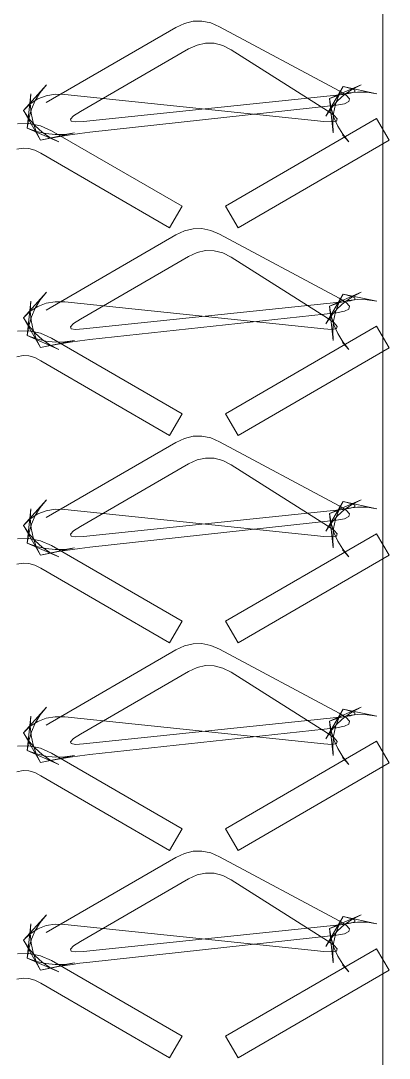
# Model space of a CAD drawing. Header units: metres. Extents: x 0 to 22, y 0 to 162.
# Drawn here: x 14.28 to 21.67, y 59.24 to 80.06 of the extents above; entities that cross this region are included whole.
import ezdxf

# ---------------------------------------------------------------- set-up
doc = ezdxf.new("R2010")
doc.units = ezdxf.units.M
doc.layers.add('TOP', color=1, linetype='Continuous', lineweight=0)

msp = doc.modelspace()

# ---------------------------------------------------------------- linework, layer by layer
at = {"layer": 'TOP'}
for p, q in [((17.392, 79.924), (17.565, 80.005)), ((17.565, 80.005), (17.739, 80.047)), ((17.739, 80.047), (17.914, 80.05)), ((17.914, 80.05), (18.089, 80.014)), ((18.089, 80.014), (18.265, 79.939)), ((14.795, 78.416), (17.392, 79.924)), ((18.265, 79.939), (20.665, 78.652)), ((17.816, 79.571), (17.643, 79.492)), ((17.987, 79.61), (17.816, 79.571)), ((18.158, 79.606), (17.987, 79.61)), ((18.329, 79.562), (18.158, 79.606)), ((18.498, 79.475), (18.329, 79.562)), ((17.643, 79.492), (15.478, 78.235)), ((20.432, 78.251), (18.498, 79.475)), ((14.796, 78.775), (14.335, 78.26)), ((14.674, 78.621), (14.796, 78.775)), ((20.395, 78.14), (20.742, 78.738)), ((20.472, 78.495), (21.104, 78.775)), ((20.742, 78.738), (20.654, 78.562)), ((20.898, 78.698), (20.742, 78.738)), ((20.742, 78.738), (21.418, 78.592)), ((21.104, 78.775), (20.929, 78.685)), ((14.482, 78.592), (14.412, 77.905)), ((14.474, 78.396), (14.482, 78.592)), ((14.575, 78.457), (14.674, 78.621)), ((14.628, 78.49), (14.795, 78.554)), ((14.795, 78.554), (14.974, 78.584)), ((14.974, 78.584), (15.166, 78.58)), ((15.166, 78.58), (20.357, 78.036)), ((15.543, 78.036), (20.734, 78.58)), ((20.656, 78.564), (20.472, 78.495)), ((20.654, 78.562), (20.59, 78.381)), ((20.771, 78.576), (20.629, 78.449)), ((20.842, 78.608), (20.656, 78.564)), ((20.665, 78.652), (20.804, 78.565)), ((20.734, 78.58), (20.893, 78.603)), ((20.929, 78.685), (20.771, 78.576)), ((20.804, 78.565), (20.867, 78.493)), ((21.032, 78.627), (20.842, 78.608)), ((20.893, 78.603), (20.974, 78.631)), ((20.975, 78.662), (20.898, 78.698)), ((20.974, 78.631), (20.975, 78.662)), ((21.223, 78.622), (21.032, 78.627)), ((21.418, 78.592), (21.223, 78.622)), ((14.335, 78.26), (14.475, 78.392)), ((14.49, 78.205), (14.474, 78.396)), ((14.475, 78.392), (14.628, 78.49)), ((14.498, 78.283), (14.575, 78.457)), ((20.608, 78.362), (15.668, 77.822)), ((20.504, 78.304), (20.395, 78.14)), ((20.542, 77.808), (20.472, 78.495)), ((20.472, 78.495), (20.503, 78.301)), ((20.503, 78.301), (20.558, 78.117)), ((20.629, 78.449), (20.504, 78.304)), ((20.59, 78.381), (20.55, 78.195)), ((20.77, 78.391), (20.608, 78.362)), ((20.856, 78.435), (20.77, 78.391)), ((20.867, 78.493), (20.856, 78.435)), ((14.444, 78.096), (14.335, 78.26)), ((14.335, 78.26), (14.682, 77.663)), ((14.412, 77.905), (14.443, 78.099)), ((14.443, 78.099), (14.498, 78.283)), ((14.569, 77.951), (14.444, 78.096)), ((14.53, 78.019), (14.49, 78.205)), ((15.342, 78.147), (15.281, 78.083)), ((15.281, 78.083), (15.294, 78.043)), ((15.478, 78.235), (15.342, 78.147)), ((18.385, 76.334), (21.414, 78.093)), ((20.564, 78.157), (20.432, 78.251)), ((20.55, 78.195), (20.534, 78.004)), ((20.558, 78.117), (20.635, 77.943)), ((20.623, 78.088), (20.564, 78.157)), ((20.608, 78.045), (20.623, 78.088)), ((21.414, 78.093), (21.666, 77.661)), ((14.217, 77.99), (14.446, 77.996)), ((14.596, 77.836), (14.412, 77.905)), ((14.412, 77.905), (15.044, 77.625)), ((14.446, 77.996), (14.676, 77.95)), ((14.594, 77.838), (14.53, 78.019)), ((14.711, 77.824), (14.569, 77.951)), ((14.676, 77.95), (14.898, 77.852)), ((15.294, 78.043), (15.381, 78.027)), ((15.381, 78.027), (15.543, 78.036)), ((20.357, 78.036), (20.519, 78.028)), ((20.519, 78.028), (20.608, 78.045)), ((20.534, 78.004), (20.542, 77.808)), ((20.635, 77.943), (20.734, 77.779)), ((14.682, 77.663), (14.594, 77.838)), ((14.783, 77.792), (14.596, 77.836)), ((14.682, 77.663), (15.358, 77.808)), ((14.878, 77.703), (14.682, 77.663)), ((14.869, 77.716), (14.711, 77.824)), ((14.972, 77.773), (14.783, 77.792)), ((15.044, 77.625), (14.869, 77.716)), ((15.075, 77.738), (14.878, 77.703)), ((14.898, 77.852), (17.515, 76.334)), ((15.164, 77.778), (14.972, 77.773)), ((15.272, 77.77), (15.075, 77.738)), ((15.358, 77.808), (15.164, 77.778)), ((15.47, 77.798), (15.272, 77.77)), ((15.668, 77.822), (15.47, 77.798)), ((20.856, 77.625), (20.729, 77.768)), ((20.734, 77.779), (20.856, 77.625)), ((14.33, 77.503), (14.206, 77.479)), ((14.446, 77.496), (14.33, 77.503)), ((14.563, 77.462), (14.446, 77.496)), ((14.687, 77.399), (14.563, 77.462)), ((21.666, 77.661), (18.636, 75.902)), ((17.264, 75.902), (14.687, 77.399)), ((17.515, 76.334), (17.264, 75.902)), ((18.636, 75.902), (18.385, 76.334)), ((17.392, 75.76), (17.565, 75.841)), ((17.565, 75.841), (17.739, 75.883)), ((17.739, 75.883), (17.914, 75.886)), ((17.914, 75.886), (18.089, 75.85)), ((18.089, 75.85), (18.265, 75.774)), ((14.795, 74.252), (17.392, 75.76)), ((18.265, 75.774), (20.665, 74.488)), ((17.816, 75.407), (17.643, 75.327)), ((17.987, 75.445), (17.816, 75.407)), ((18.158, 75.442), (17.987, 75.445)), ((18.329, 75.397), (18.158, 75.442)), ((18.498, 75.311), (18.329, 75.397)), ((17.643, 75.327), (15.478, 74.07)), ((20.432, 74.087), (18.498, 75.311)), ((14.796, 74.61), (14.335, 74.096)), ((14.674, 74.456), (14.796, 74.61)), ((20.395, 73.976), (20.742, 74.573)), ((20.472, 74.331), (21.104, 74.61)), ((20.742, 74.573), (20.654, 74.398)), ((20.898, 74.533), (20.742, 74.573)), ((20.742, 74.573), (21.418, 74.428)), ((21.104, 74.61), (20.929, 74.52)), ((14.482, 74.428), (14.412, 73.741)), ((14.474, 74.232), (14.482, 74.428)), ((14.575, 74.292), (14.674, 74.456)), ((14.628, 74.326), (14.795, 74.39)), ((14.795, 74.39), (14.974, 74.42)), ((14.974, 74.42), (15.166, 74.416)), ((15.166, 74.416), (20.357, 73.872)), ((15.543, 73.872), (20.734, 74.416)), ((20.656, 74.399), (20.472, 74.331)), ((20.654, 74.398), (20.59, 74.217)), ((20.771, 74.412), (20.629, 74.285)), ((20.842, 74.443), (20.656, 74.399)), ((20.665, 74.488), (20.804, 74.401)), ((20.734, 74.416), (20.893, 74.439)), ((20.929, 74.52), (20.771, 74.412)), ((20.804, 74.401), (20.867, 74.328)), ((21.032, 74.463), (20.842, 74.443)), ((20.893, 74.439), (20.974, 74.466)), ((20.975, 74.498), (20.898, 74.533)), ((20.974, 74.466), (20.975, 74.498)), ((21.223, 74.458), (21.032, 74.463)), ((21.418, 74.428), (21.223, 74.458)), ((14.335, 74.096), (14.475, 74.228)), ((14.49, 74.04), (14.474, 74.232)), ((14.475, 74.228), (14.628, 74.326)), ((14.498, 74.118), (14.575, 74.292)), ((20.608, 74.198), (15.668, 73.658)), ((20.504, 74.139), (20.395, 73.976)), ((20.542, 73.643), (20.472, 74.331)), ((20.472, 74.331), (20.503, 74.137)), ((20.503, 74.137), (20.558, 73.953)), ((20.629, 74.285), (20.504, 74.139)), ((20.59, 74.217), (20.55, 74.031)), ((20.77, 74.227), (20.608, 74.198)), ((20.856, 74.27), (20.77, 74.227)), ((20.867, 74.328), (20.856, 74.27)), ((14.444, 73.932), (14.335, 74.096)), ((14.335, 74.096), (14.682, 73.498)), ((14.412, 73.741), (14.443, 73.935)), ((14.443, 73.935), (14.498, 74.118)), ((14.569, 73.787), (14.444, 73.932)), ((14.53, 73.854), (14.49, 74.04)), ((15.342, 73.982), (15.281, 73.918)), ((15.281, 73.918), (15.294, 73.878)), ((15.478, 74.07), (15.342, 73.982)), ((18.385, 72.17), (21.414, 73.929)), ((20.564, 73.993), (20.432, 74.087)), ((20.55, 74.031), (20.534, 73.84)), ((20.558, 73.953), (20.635, 73.779)), ((20.623, 73.924), (20.564, 73.993)), ((20.608, 73.881), (20.623, 73.924)), ((21.414, 73.929), (21.666, 73.496)), ((14.217, 73.825), (14.446, 73.832)), ((14.596, 73.672), (14.412, 73.741)), ((14.412, 73.741), (15.044, 73.461)), ((14.446, 73.832), (14.676, 73.785)), ((14.594, 73.674), (14.53, 73.854)), ((14.711, 73.66), (14.569, 73.787)), ((14.676, 73.785), (14.898, 73.688)), ((15.294, 73.878), (15.381, 73.863)), ((15.381, 73.863), (15.543, 73.872)), ((20.357, 73.872), (20.519, 73.864)), ((20.519, 73.864), (20.608, 73.881)), ((20.534, 73.84), (20.542, 73.643)), ((20.635, 73.779), (20.734, 73.615)), ((14.682, 73.498), (14.594, 73.674)), ((14.783, 73.628), (14.596, 73.672)), ((14.682, 73.498), (15.358, 73.643)), ((14.878, 73.538), (14.682, 73.498)), ((14.869, 73.551), (14.711, 73.66)), ((14.972, 73.608), (14.783, 73.628)), ((15.044, 73.461), (14.869, 73.551)), ((15.075, 73.574), (14.878, 73.538)), ((14.898, 73.688), (17.515, 72.17)), ((15.164, 73.614), (14.972, 73.608)), ((15.272, 73.606), (15.075, 73.574)), ((15.358, 73.643), (15.164, 73.614)), ((15.47, 73.634), (15.272, 73.606)), ((15.668, 73.658), (15.47, 73.634)), ((20.856, 73.461), (20.729, 73.603)), ((20.734, 73.615), (20.856, 73.461)), ((14.33, 73.338), (14.206, 73.315)), ((14.446, 73.332), (14.33, 73.338)), ((14.563, 73.298), (14.446, 73.332)), ((14.687, 73.235), (14.563, 73.298)), ((21.666, 73.496), (18.636, 71.737)), ((17.264, 71.737), (14.687, 73.235)), ((17.515, 72.17), (17.264, 71.737)), ((18.636, 71.737), (18.385, 72.17)), ((17.392, 71.595), (17.565, 71.676)), ((17.565, 71.676), (17.739, 71.718)), ((17.739, 71.718), (17.914, 71.721)), ((17.914, 71.721), (18.089, 71.685)), ((18.089, 71.685), (18.265, 71.61)), ((14.795, 70.087), (17.392, 71.595)), ((18.265, 71.61), (20.665, 70.324)), ((17.816, 71.243), (17.643, 71.163)), ((17.987, 71.281), (17.816, 71.243)), ((18.158, 71.277), (17.987, 71.281)), ((18.329, 71.233), (18.158, 71.277)), ((18.498, 71.147), (18.329, 71.233)), ((17.643, 71.163), (15.478, 69.906)), ((20.432, 69.922), (18.498, 71.147)), ((14.796, 70.446), (14.335, 69.931)), ((14.674, 70.292), (14.796, 70.446)), ((20.395, 69.811), (20.742, 70.409)), ((20.472, 70.166), (21.104, 70.446)), ((20.742, 70.409), (20.654, 70.233)), ((20.898, 70.369), (20.742, 70.409)), ((20.742, 70.409), (21.418, 70.264)), ((21.104, 70.446), (20.929, 70.356)), ((14.482, 70.264), (14.412, 69.576)), ((14.474, 70.067), (14.482, 70.264)), ((14.575, 70.128), (14.674, 70.292)), ((14.628, 70.161), (14.795, 70.225)), ((14.795, 70.225), (14.974, 70.255)), ((14.974, 70.255), (15.166, 70.252)), ((15.166, 70.252), (20.357, 69.707)), ((15.543, 69.707), (20.734, 70.252)), ((20.656, 70.235), (20.472, 70.166)), ((20.654, 70.233), (20.59, 70.052)), ((20.771, 70.247), (20.629, 70.12)), ((20.842, 70.279), (20.656, 70.235)), ((20.665, 70.324), (20.804, 70.237)), ((20.734, 70.252), (20.893, 70.275)), ((20.929, 70.356), (20.771, 70.247)), ((20.804, 70.237), (20.867, 70.164)), ((21.032, 70.298), (20.842, 70.279)), ((20.893, 70.275), (20.974, 70.302)), ((20.975, 70.333), (20.898, 70.369)), ((20.974, 70.302), (20.975, 70.333)), ((21.223, 70.293), (21.032, 70.298)), ((21.418, 70.264), (21.223, 70.293)), ((14.335, 69.931), (14.475, 70.063)), ((14.49, 69.876), (14.474, 70.067)), ((14.475, 70.063), (14.628, 70.161)), ((14.498, 69.954), (14.575, 70.128)), ((20.608, 70.033), (15.668, 69.493)), ((20.504, 69.975), (20.395, 69.811)), ((20.542, 69.479), (20.472, 70.166)), ((20.472, 70.166), (20.503, 69.972)), ((20.503, 69.972), (20.558, 69.788)), ((20.629, 70.12), (20.504, 69.975)), ((20.59, 70.052), (20.55, 69.867)), ((20.77, 70.062), (20.608, 70.033)), ((20.856, 70.106), (20.77, 70.062)), ((20.867, 70.164), (20.856, 70.106)), ((14.444, 69.768), (14.335, 69.931)), ((14.335, 69.931), (14.682, 69.334)), ((14.412, 69.576), (14.443, 69.77)), ((14.443, 69.77), (14.498, 69.954)), ((14.569, 69.622), (14.444, 69.768)), ((14.53, 69.69), (14.49, 69.876)), ((15.342, 69.818), (15.281, 69.754)), ((15.281, 69.754), (15.294, 69.714)), ((15.478, 69.906), (15.342, 69.818)), ((18.385, 68.005), (21.414, 69.764)), ((20.564, 69.828), (20.432, 69.922)), ((20.55, 69.867), (20.534, 69.675)), ((20.558, 69.788), (20.635, 69.615)), ((20.623, 69.76), (20.564, 69.828)), ((20.608, 69.717), (20.623, 69.76)), ((21.414, 69.764), (21.666, 69.332)), ((14.217, 69.661), (14.446, 69.667)), ((14.596, 69.508), (14.412, 69.576)), ((14.412, 69.576), (15.044, 69.297)), ((14.446, 69.667), (14.676, 69.621)), ((14.594, 69.509), (14.53, 69.69)), ((14.711, 69.495), (14.569, 69.622)), ((14.676, 69.621), (14.898, 69.524)), ((15.294, 69.714), (15.381, 69.698)), ((15.381, 69.698), (15.543, 69.707)), ((20.357, 69.707), (20.519, 69.699)), ((20.519, 69.699), (20.608, 69.717)), ((20.534, 69.675), (20.542, 69.479)), ((20.635, 69.615), (20.734, 69.451)), ((14.682, 69.334), (14.594, 69.509)), ((14.783, 69.464), (14.596, 69.508)), ((14.682, 69.334), (15.358, 69.479)), ((14.878, 69.374), (14.682, 69.334)), ((14.869, 69.387), (14.711, 69.495)), ((14.972, 69.444), (14.783, 69.464)), ((15.044, 69.297), (14.869, 69.387)), ((15.075, 69.41), (14.878, 69.374)), ((14.898, 69.524), (17.515, 68.005)), ((15.164, 69.449), (14.972, 69.444)), ((15.272, 69.442), (15.075, 69.41)), ((15.358, 69.479), (15.164, 69.449)), ((15.47, 69.469), (15.272, 69.442)), ((15.668, 69.493), (15.47, 69.469)), ((20.856, 69.297), (20.729, 69.439)), ((20.734, 69.451), (20.856, 69.297)), ((14.33, 69.174), (14.206, 69.151)), ((14.446, 69.167), (14.33, 69.174)), ((14.563, 69.134), (14.446, 69.167)), ((14.687, 69.07), (14.563, 69.134)), ((21.666, 69.332), (18.636, 67.573)), ((17.264, 67.573), (14.687, 69.07)), ((17.515, 68.005), (17.264, 67.573)), ((18.636, 67.573), (18.385, 68.005)), ((17.392, 67.431), (17.565, 67.512)), ((17.565, 67.512), (17.739, 67.554)), ((17.739, 67.554), (17.914, 67.557)), ((17.914, 67.557), (18.089, 67.521)), ((18.089, 67.521), (18.265, 67.446)), ((14.795, 65.923), (17.392, 67.431)), ((18.265, 67.446), (20.665, 66.159)), ((17.816, 67.078), (17.643, 66.999)), ((17.987, 67.116), (17.816, 67.078)), ((18.158, 67.113), (17.987, 67.116)), ((18.329, 67.068), (18.158, 67.113)), ((18.498, 66.982), (18.329, 67.068)), ((17.643, 66.999), (15.478, 65.742)), ((20.432, 65.758), (18.498, 66.982)), ((14.796, 66.282), (14.335, 65.767)), ((14.674, 66.128), (14.796, 66.282)), ((20.395, 65.647), (20.742, 66.244)), ((20.472, 66.002), (21.104, 66.282)), ((20.742, 66.244), (20.654, 66.069)), ((20.898, 66.205), (20.742, 66.244)), ((20.742, 66.244), (21.418, 66.099)), ((21.104, 66.282), (20.929, 66.191)), ((14.482, 66.099), (14.412, 65.412)), ((14.474, 65.903), (14.482, 66.099)), ((14.575, 65.964), (14.674, 66.128)), ((14.628, 65.997), (14.795, 66.061)), ((14.795, 66.061), (14.974, 66.091)), ((14.974, 66.091), (15.166, 66.087)), ((15.166, 66.087), (20.357, 65.543)), ((15.543, 65.543), (20.734, 66.087)), ((20.656, 66.071), (20.472, 66.002)), ((20.654, 66.069), (20.59, 65.888)), ((20.771, 66.083), (20.629, 65.956)), ((20.842, 66.115), (20.656, 66.071)), ((20.665, 66.159), (20.804, 66.072)), ((20.734, 66.087), (20.893, 66.11)), ((20.929, 66.191), (20.771, 66.083)), ((20.804, 66.072), (20.867, 65.999)), ((21.032, 66.134), (20.842, 66.115)), ((20.893, 66.11), (20.974, 66.137)), ((20.975, 66.169), (20.898, 66.205)), ((20.974, 66.137), (20.975, 66.169)), ((21.223, 66.129), (21.032, 66.134)), ((21.418, 66.099), (21.223, 66.129)), ((14.335, 65.767), (14.475, 65.899)), ((14.49, 65.712), (14.474, 65.903)), ((14.475, 65.899), (14.628, 65.997)), ((14.498, 65.79), (14.575, 65.964)), ((20.608, 65.869), (15.668, 65.329)), ((20.504, 65.811), (20.395, 65.647)), ((20.542, 65.315), (20.472, 66.002)), ((20.472, 66.002), (20.503, 65.808)), ((20.503, 65.808), (20.558, 65.624)), ((20.629, 65.956), (20.504, 65.811)), ((20.59, 65.888), (20.55, 65.702)), ((20.77, 65.898), (20.608, 65.869)), ((20.856, 65.941), (20.77, 65.898)), ((20.867, 65.999), (20.856, 65.941)), ((14.444, 65.603), (14.335, 65.767)), ((14.335, 65.767), (14.682, 65.169)), ((14.412, 65.412), (14.443, 65.606)), ((14.443, 65.606), (14.498, 65.79)), ((14.569, 65.458), (14.444, 65.603)), ((14.53, 65.526), (14.49, 65.712)), ((15.342, 65.653), (15.281, 65.589)), ((15.281, 65.589), (15.294, 65.55)), ((15.478, 65.742), (15.342, 65.653)), ((18.385, 63.841), (21.414, 65.6)), ((20.564, 65.664), (20.432, 65.758)), ((20.55, 65.702), (20.534, 65.511)), ((20.558, 65.624), (20.635, 65.45)), ((20.623, 65.595), (20.564, 65.664)), ((20.608, 65.552), (20.623, 65.595)), ((21.414, 65.6), (21.666, 65.167)), ((14.217, 65.497), (14.446, 65.503)), ((14.596, 65.343), (14.412, 65.412)), ((14.412, 65.412), (15.044, 65.132)), ((14.446, 65.503), (14.676, 65.456)), ((14.594, 65.345), (14.53, 65.526)), ((14.711, 65.331), (14.569, 65.458)), ((14.676, 65.456), (14.898, 65.359)), ((15.294, 65.55), (15.381, 65.534)), ((15.381, 65.534), (15.543, 65.543)), ((20.357, 65.543), (20.519, 65.535)), ((20.519, 65.535), (20.608, 65.552)), ((20.534, 65.511), (20.542, 65.315)), ((20.635, 65.45), (20.734, 65.286)), ((14.682, 65.169), (14.594, 65.345)), ((14.783, 65.299), (14.596, 65.343)), ((14.682, 65.169), (15.358, 65.315)), ((14.878, 65.209), (14.682, 65.169)), ((14.869, 65.222), (14.711, 65.331)), ((14.972, 65.28), (14.783, 65.299)), ((15.044, 65.132), (14.869, 65.222)), ((15.075, 65.245), (14.878, 65.209)), ((14.898, 65.359), (17.515, 63.841)), ((15.164, 65.285), (14.972, 65.28)), ((15.272, 65.277), (15.075, 65.245)), ((15.358, 65.315), (15.164, 65.285)), ((15.47, 65.305), (15.272, 65.277)), ((15.668, 65.329), (15.47, 65.305)), ((20.856, 65.132), (20.729, 65.274)), ((20.734, 65.286), (20.856, 65.132)), ((14.33, 65.01), (14.206, 64.986)), ((14.446, 65.003), (14.33, 65.01)), ((14.563, 64.969), (14.446, 65.003)), ((14.687, 64.906), (14.563, 64.969)), ((21.666, 65.167), (18.636, 63.408)), ((17.264, 63.408), (14.687, 64.906)), ((17.515, 63.841), (17.264, 63.408)), ((18.636, 63.408), (18.385, 63.841)), ((17.392, 63.267), (17.565, 63.347)), ((17.565, 63.347), (17.739, 63.389)), ((17.739, 63.389), (17.914, 63.392)), ((17.914, 63.392), (18.089, 63.356)), ((18.089, 63.356), (18.265, 63.281)), ((14.795, 61.759), (17.392, 63.267)), ((18.265, 63.281), (20.665, 61.995)), ((17.816, 62.914), (17.643, 62.834)), ((17.987, 62.952), (17.816, 62.914)), ((18.158, 62.949), (17.987, 62.952)), ((18.329, 62.904), (18.158, 62.949)), ((18.498, 62.818), (18.329, 62.904)), ((17.643, 62.834), (15.478, 61.577)), ((20.432, 61.594), (18.498, 62.818)), ((14.796, 62.117), (14.335, 61.603)), ((14.674, 61.963), (14.796, 62.117)), ((20.395, 61.482), (20.742, 62.08)), ((20.472, 61.838), (21.104, 62.117)), ((20.742, 62.08), (20.654, 61.904)), ((20.898, 62.04), (20.742, 62.08)), ((20.742, 62.08), (21.418, 61.935)), ((21.104, 62.117), (20.929, 62.027)), ((14.482, 61.935), (14.412, 61.247)), ((14.474, 61.738), (14.482, 61.935)), ((14.575, 61.799), (14.674, 61.963)), ((14.628, 61.833), (14.795, 61.897)), ((14.795, 61.897), (14.974, 61.927)), ((14.974, 61.927), (15.166, 61.923)), ((15.166, 61.923), (20.357, 61.378)), ((15.543, 61.378), (20.734, 61.923)), ((20.656, 61.906), (20.472, 61.838)), ((20.654, 61.904), (20.59, 61.724)), ((20.771, 61.919), (20.629, 61.792)), ((20.842, 61.95), (20.656, 61.906)), ((20.665, 61.995), (20.804, 61.908)), ((20.734, 61.923), (20.893, 61.946)), ((20.929, 62.027), (20.771, 61.919)), ((20.804, 61.908), (20.867, 61.835)), ((21.032, 61.97), (20.842, 61.95)), ((20.893, 61.946), (20.974, 61.973)), ((20.975, 62.004), (20.898, 62.04)), ((20.974, 61.973), (20.975, 62.004)), ((21.223, 61.965), (21.032, 61.97)), ((21.418, 61.935), (21.223, 61.965)), ((14.335, 61.603), (14.475, 61.735)), ((14.49, 61.547), (14.474, 61.738)), ((14.475, 61.735), (14.628, 61.833)), ((14.498, 61.625), (14.575, 61.799)), ((20.608, 61.704), (15.668, 61.164)), ((20.504, 61.646), (20.395, 61.482)), ((20.542, 61.15), (20.472, 61.838)), ((20.472, 61.838), (20.503, 61.644)), ((20.503, 61.644), (20.558, 61.46)), ((20.629, 61.792), (20.504, 61.646)), ((20.59, 61.724), (20.55, 61.538)), ((20.77, 61.733), (20.608, 61.704)), ((20.856, 61.777), (20.77, 61.733)), ((20.867, 61.835), (20.856, 61.777)), ((14.444, 61.439), (14.335, 61.603)), ((14.335, 61.603), (14.682, 61.005)), ((14.412, 61.247), (14.443, 61.441)), ((14.443, 61.441), (14.498, 61.625)), ((14.569, 61.293), (14.444, 61.439)), ((14.53, 61.361), (14.49, 61.547)), ((15.342, 61.489), (15.281, 61.425)), ((15.281, 61.425), (15.294, 61.385)), ((15.478, 61.577), (15.342, 61.489)), ((18.385, 59.677), (21.414, 61.435)), ((20.564, 61.5), (20.432, 61.594)), ((20.55, 61.538), (20.534, 61.347)), ((20.558, 61.46), (20.635, 61.286)), ((20.623, 61.431), (20.564, 61.5)), ((20.608, 61.388), (20.623, 61.431)), ((21.414, 61.435), (21.666, 61.003)), ((14.217, 61.332), (14.446, 61.339)), ((14.596, 61.179), (14.412, 61.247)), ((14.412, 61.247), (15.044, 60.968)), ((14.446, 61.339), (14.676, 61.292)), ((14.594, 61.181), (14.53, 61.361)), ((14.711, 61.167), (14.569, 61.293)), ((14.676, 61.292), (14.898, 61.195)), ((15.294, 61.385), (15.381, 61.37)), ((15.381, 61.37), (15.543, 61.378)), ((20.357, 61.378), (20.519, 61.37)), ((20.519, 61.37), (20.608, 61.388)), ((20.534, 61.347), (20.542, 61.15)), ((20.635, 61.286), (20.734, 61.122)), ((14.682, 61.005), (14.594, 61.181)), ((14.783, 61.135), (14.596, 61.179)), ((14.682, 61.005), (15.358, 61.15)), ((14.878, 61.045), (14.682, 61.005)), ((14.869, 61.058), (14.711, 61.167)), ((14.972, 61.115), (14.783, 61.135)), ((15.044, 60.968), (14.869, 61.058)), ((15.075, 61.081), (14.878, 61.045)), ((14.898, 61.195), (17.515, 59.677)), ((15.164, 61.12), (14.972, 61.115)), ((15.272, 61.113), (15.075, 61.081)), ((15.358, 61.15), (15.164, 61.12)), ((15.47, 61.141), (15.272, 61.113)), ((15.668, 61.164), (15.47, 61.141)), ((20.856, 60.968), (20.729, 61.11)), ((20.734, 61.122), (20.856, 60.968)), ((14.33, 60.845), (14.206, 60.822)), ((14.446, 60.839), (14.33, 60.845)), ((14.563, 60.805), (14.446, 60.839)), ((14.687, 60.741), (14.563, 60.805)), ((21.666, 61.003), (18.636, 59.244)), ((17.264, 59.244), (14.687, 60.741)), ((17.515, 59.677), (17.264, 59.244)), ((18.636, 59.244), (18.385, 59.677))]:
    msp.add_line(p, q, dxfattribs=at)
msp.add_lwpolyline([(0, 0), (0, 162), (21.54, 162), (21.54, 0)], close=True, dxfattribs=at)

doc.saveas('drawing.dxf')
